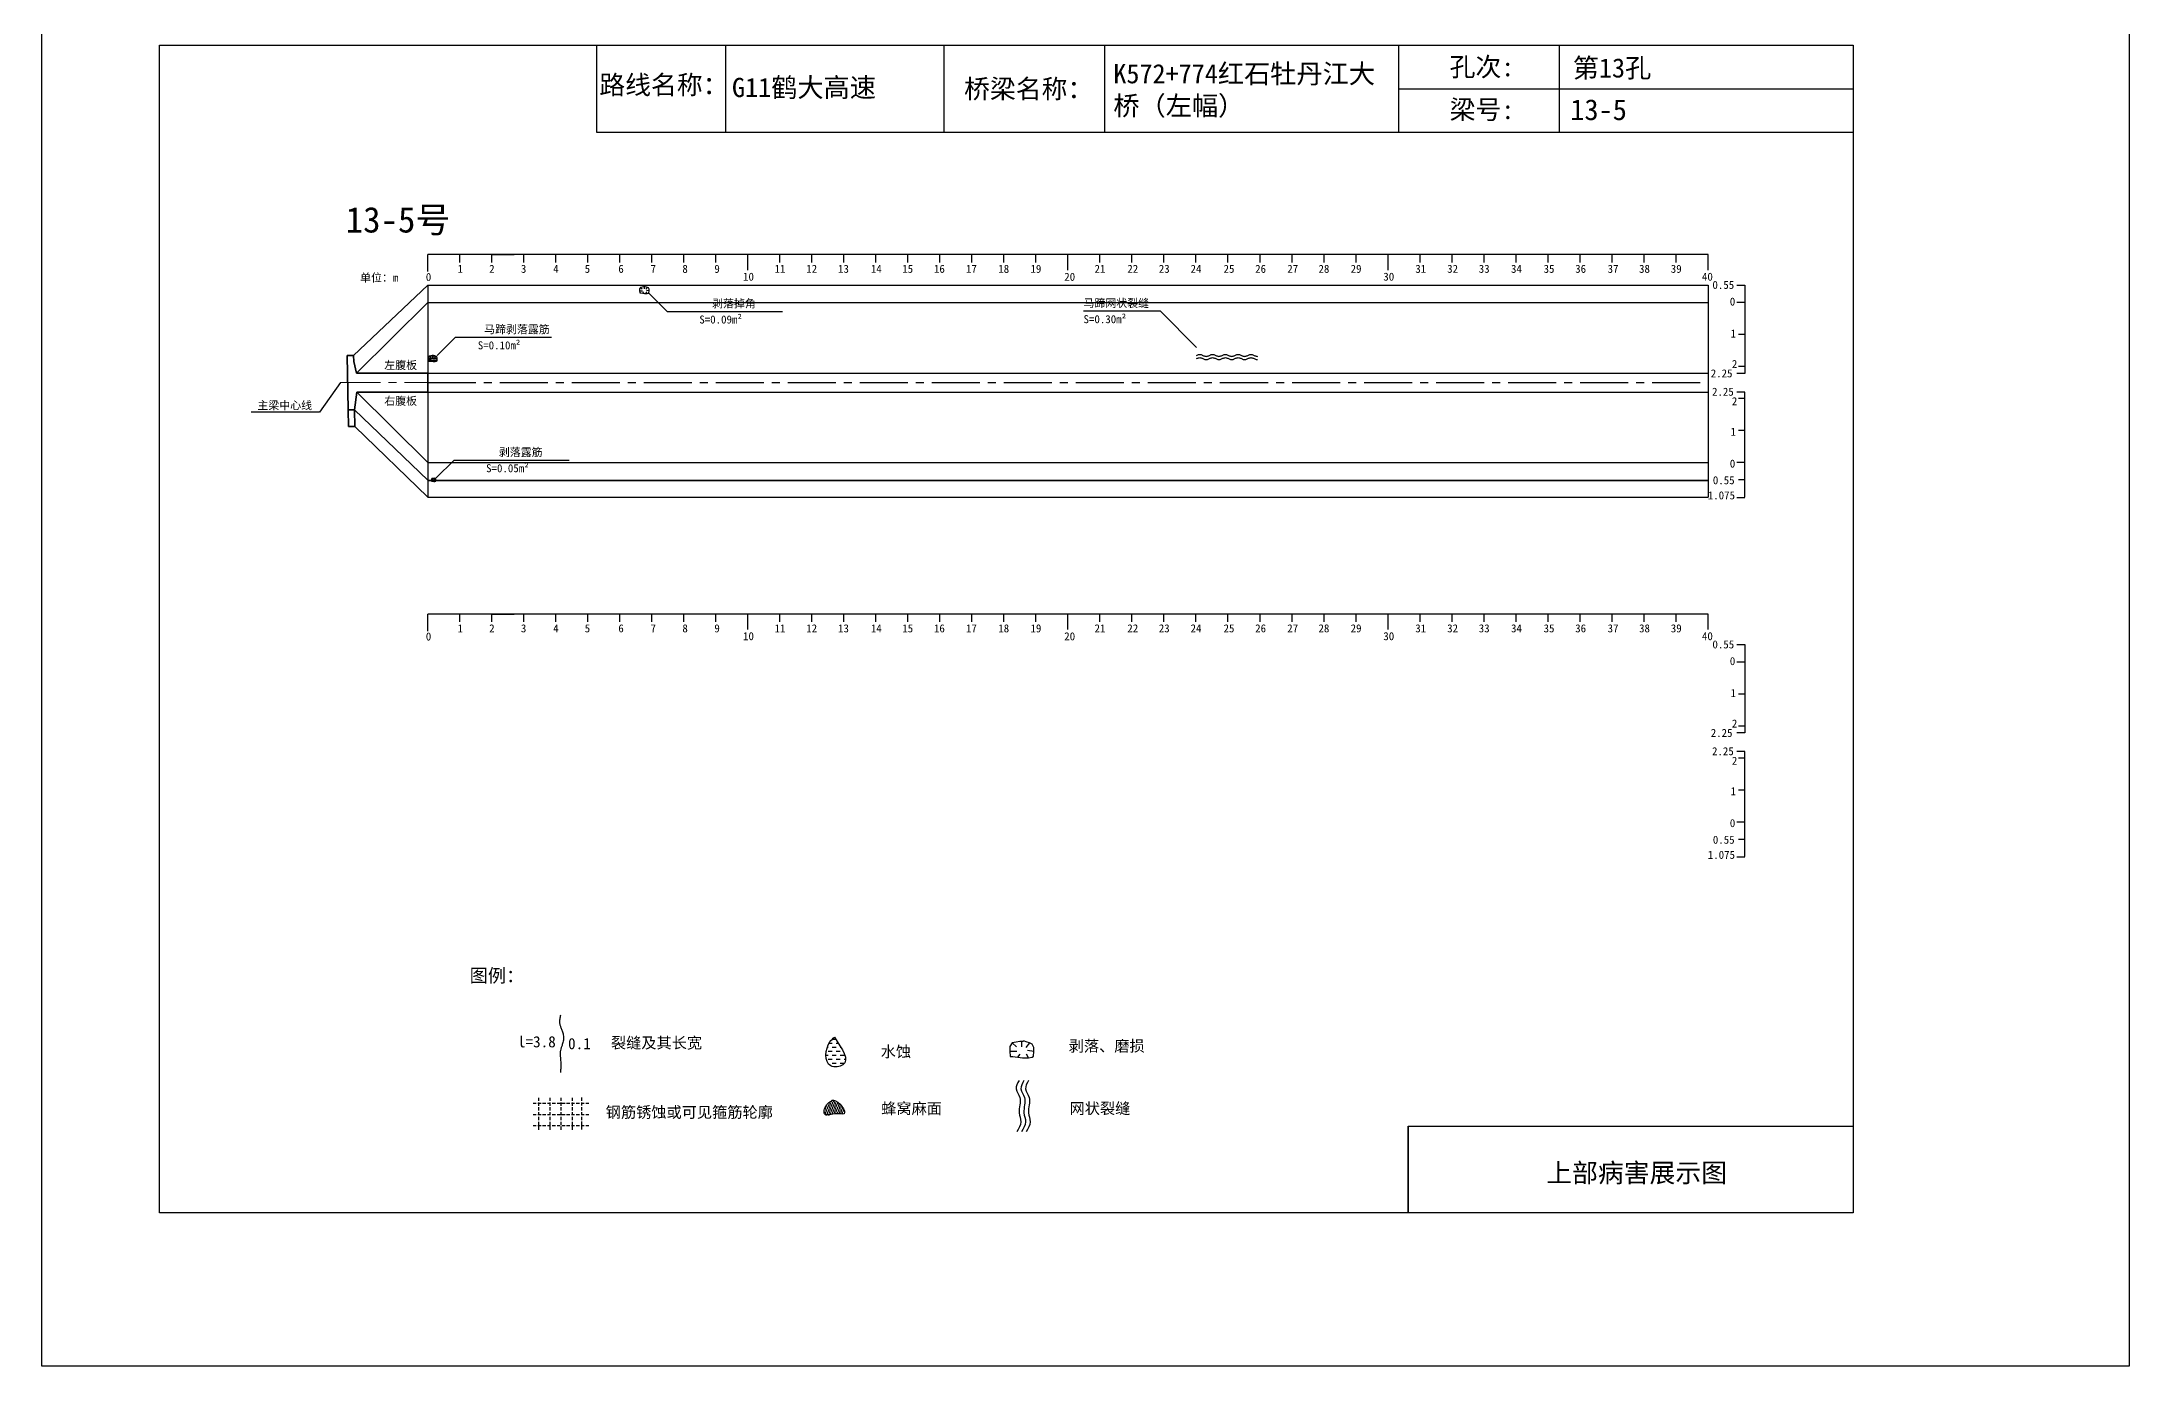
# Model space of a CAD drawing. Header units: millimetres. Extents: x -37 to 615, y -10473 to 23.
# Drawn here: x -37 to 615, y -10473 to -10059 of the extents above; entities that cross this region are included whole.
import ezdxf

# ---------------------------------------------------------------- set-up
doc = ezdxf.new("R2010")
doc.units = ezdxf.units.MM
for name, pattern in [('CENTER', [2, 1.25, -0.25, 0.25, -0.25]), ('CENTER2', [1.125, 0.75, -0.125, 0.125, -0.125]), ('DASHED', [0.75, 0.5, -0.25])]:
    doc.linetypes.add(name, pattern=pattern)
for name, color, linetype in [('加固措施', 7, 'Continuous'), ('图层1', 7, 'Continuous'), ('病害', 5, 'Continuous'), ('轮廓', 3, 'Continuous')]:
    doc.layers.add(name, color=color, linetype=linetype)
doc.layers.add('虚线', color=7, linetype='Continuous', lineweight=30)
doc.styles.get("Standard").update_dxf_attribs({"font": ''})
doc.styles.add('汉字', font='')
doc.styles.get('Standard').set_extended_font_data('SimSun')
doc.styles.get('汉字').set_extended_font_data('SimSun')
pattern_1 = [(0, (-2783.5002, -201.1734), (0.38480574, 0.76961148), [0, -0.76961148])]
pattern_2 = [(0, (-4794.9262, -487.88576), (0.38480574, 0.76961148), [0, -0.76961148])]
pattern_3 = [(0, (-2240.9707, -124.7498), (1.2467706, 1.2467706), [1.2467706, -1.2467706])]

# ---------------------------------------------------------------- blocks, each defined once
blk = doc.blocks.new('adfsd')
at = {"lineweight": -2, "ltscale": 0.5}
for p, q in [((1140.897, -3083.694), (1140.936, -3083.729)), ((1140.983, -3083.682), (1140.981, -3083.729)), ((1141.053, -3083.694), (1141.022, -3083.735)), ((1140.876, -3083.768), (1140.94, -3083.769)), ((1140.948, -3083.824), (1140.969, -3083.796)), ((1141.045, -3083.83), (1141.028, -3083.796)), ((1141.094, -3083.772), (1141.036, -3083.763))]:
    blk.add_line(p, q, dxfattribs=at)
blk.add_lwpolyline([(1141, -3083.682), (1140.967, -3083.682), (1140.934, -3083.69), (1140.897, -3083.694), (1140.876, -3083.727), (1140.876, -3083.768), (1140.88, -3083.818), (1140.905, -3083.818), (1140.991, -3083.83), (1141.045, -3083.83), (1141.078, -3083.822), (1141.09, -3083.814), (1141.094, -3083.772), (1141.094, -3083.735), (1141.078, -3083.707), (1141.053, -3083.694), (1141.033, -3083.69), (1141, -3083.678)], dxfattribs=at)
blk = doc.blocks.new('chi')
at = {"color": 0}
for p, q in [((1147.409, -3079.329), (1147.409, -3078.8)), ((1187.409, -3078.8), (1147.409, -3078.8)), ((1148.409, -3079.041), (1148.409, -3078.8)), ((1149.409, -3079.041), (1149.409, -3078.8)), ((1149.409, -3078.8), (1150.109, -3078.8)), ((1150.409, -3079.041), (1150.409, -3078.8)), ((1151.409, -3079.041), (1151.409, -3078.8)), ((1152.409, -3079.041), (1152.409, -3078.8)), ((1153.409, -3079.041), (1153.409, -3078.8)), ((1154.409, -3079.041), (1154.409, -3078.8)), ((1155.409, -3079.041), (1155.409, -3078.8)), ((1156.409, -3079.041), (1156.409, -3078.8)), ((1157.409, -3079.283), (1157.409, -3078.8)), ((1158.409, -3079.041), (1158.409, -3078.8)), ((1159.409, -3079.041), (1159.409, -3078.8)), ((1160.409, -3079.041), (1160.409, -3078.8)), ((1161.409, -3079.041), (1161.409, -3078.8)), ((1162.409, -3079.041), (1162.409, -3078.8)), ((1163.409, -3079.041), (1163.409, -3078.8)), ((1164.409, -3079.041), (1164.409, -3078.8)), ((1165.409, -3079.041), (1165.409, -3078.8)), ((1166.409, -3079.041), (1166.409, -3078.8)), ((1167.409, -3079.283), (1167.409, -3078.8)), ((1168.409, -3079.041), (1168.409, -3078.8)), ((1169.409, -3079.041), (1169.409, -3078.8)), ((1170.409, -3079.041), (1170.409, -3078.8)), ((1171.409, -3079.041), (1171.409, -3078.8)), ((1172.409, -3079.041), (1172.409, -3078.8)), ((1173.409, -3079.041), (1173.409, -3078.8)), ((1174.409, -3079.041), (1174.409, -3078.8)), ((1175.409, -3079.041), (1175.409, -3078.8)), ((1176.409, -3079.041), (1176.409, -3078.8)), ((1177.409, -3079.283), (1177.409, -3078.8)), ((1178.409, -3079.041), (1178.409, -3078.8)), ((1179.409, -3079.041), (1179.409, -3078.8)), ((1180.409, -3079.041), (1180.409, -3078.8)), ((1181.409, -3079.041), (1181.409, -3078.8)), ((1182.409, -3079.041), (1182.409, -3078.8)), ((1183.409, -3079.041), (1183.409, -3078.8)), ((1184.409, -3079.041), (1184.409, -3078.8)), ((1185.409, -3079.041), (1185.409, -3078.8)), ((1186.409, -3079.041), (1186.409, -3078.8)), ((1187.409, -3079.283), (1187.409, -3078.8))]:
    blk.add_line(p, q, dxfattribs=at)
for s, p in [('0', (1147.349, -3079.623)), ('1', (1148.339, -3079.368)), ('2', (1149.328, -3079.368)), ('3', (1150.319, -3079.368)), ('4', (1151.329, -3079.368)), ('5', (1152.313, -3079.368)), ('6', (1153.363, -3079.368)), ('7', (1154.37, -3079.368)), ('8', (1155.363, -3079.368)), ('9', (1156.363, -3079.368)), ('10', (1157.259, -3079.613)), ('11', (1158.242, -3079.368)), ('12', (1159.233, -3079.368)), ('13', (1160.227, -3079.368)), ('14', (1161.252, -3079.368)), ('15', (1162.233, -3079.368)), ('16', (1163.223, -3079.368)), ('17', (1164.224, -3079.368)), ('18', (1165.232, -3079.368)), ('19', (1166.238, -3079.368)), ('20', (1167.294, -3079.617)), ('21', (1168.24, -3079.368)), ('22', (1169.264, -3079.368)), ('23', (1170.247, -3079.368)), ('24', (1171.24, -3079.368)), ('25', (1172.271, -3079.368)), ('26', (1173.258, -3079.368)), ('27', (1174.261, -3079.368)), ('28', (1175.236, -3079.368)), ('29', (1176.24, -3079.368)), ('30', (1177.262, -3079.613)), ('31', (1178.261, -3079.368)), ('32', (1179.256, -3079.368)), ('33', (1180.243, -3079.368)), ('34', (1181.251, -3079.368)), ('35', (1182.269, -3079.368)), ('36', (1183.256, -3079.368)), ('37', (1184.269, -3079.368)), ('38', (1185.251, -3079.368)), ('39', (1186.242, -3079.368)), ('40', (1187.216, -3079.613))]:
    blk.add_text(s, height=0.25).set_placement(p)
blk = doc.blocks.new('kopp')
at = {"color": 0}
for p, q in [((1188.308, -3078.25), (1188.558, -3078.25)), ((1188.558, -3078.25), (1188.558, -3078.8)), ((1188.558, -3078.8), (1188.308, -3078.8)), ((1188.558, -3078.8), (1188.558, -3079.8)), ((1188.558, -3079.8), (1188.358, -3079.8)), ((1188.558, -3079.8), (1188.558, -3079.8)), ((1188.558, -3079.8), (1188.558, -3080.8)), ((1188.558, -3081.009), (1188.308, -3081.009)), ((1188.558, -3080.8), (1188.358, -3080.8)), ((1188.558, -3080.8), (1188.558, -3081.009)), ((1188.558, -3081.592), (1188.308, -3081.592)), ((1188.558, -3081.8), (1188.358, -3081.8)), ((1188.558, -3081.8), (1188.558, -3081.592)), ((1188.558, -3082.8), (1188.558, -3081.8)), ((1188.558, -3082.8), (1188.358, -3082.8)), ((1188.558, -3083.8), (1188.558, -3082.8)), ((1188.558, -3082.8), (1188.558, -3082.8)), ((1188.558, -3083.8), (1188.308, -3083.8)), ((1188.558, -3084.875), (1188.558, -3083.8)), ((1188.558, -3084.338), (1188.358, -3084.338)), ((1188.308, -3084.888), (1188.558, -3084.888))]:
    blk.add_line(p, q, dxfattribs=at)
for s, p in [('0.55', (1187.543, -3078.37)), ('0', (1188.086, -3078.891)), ('1', (1188.109, -3079.89)), ('2', (1188.15, -3080.842)), ('2.25', (1187.49, -3081.135)), ('2.25', (1187.53, -3081.708)), ('2', (1188.15, -3082.006)), ('1', (1188.109, -3082.959)), ('0', (1188.086, -3083.954)), ('0.55', (1187.556, -3084.474)), ('1.075', (1187.398, -3084.946))]:
    blk.add_text(s, height=0.25).set_placement(p)

msp = doc.modelspace()

# ---------------------------------------------------------------- hatches: boundary and pattern name
at = {"layer": '加固措施', "lineweight": -2}
h = msp.add_hatch(dxfattribs=at)
h.set_pattern_fill('DASH', color=256, scale=0.626645)
h.set_pattern_definition(pattern_3)
edge = h.paths.add_edge_path()
edge.add_spline(control_points=[(210.85, -10370.12), (210.36, -10370.55), (208.03, -10372.61), (207.41, -10380.1), (216.74, -10378.77), (213.29, -10373.7), (210.85, -10370.12)], knot_values=[0, 0, 0, 0, 3.237042, 15.187225, 21.182779, 35.601669, 35.601669, 35.601669, 35.601669], degree=3, periodic=0)
h = msp.add_hatch(dxfattribs=at)
h.set_pattern_fill('DASH', color=256, scale=0.626645)
h.set_pattern_definition(pattern_3)
edge = h.paths.add_edge_path()
edge.add_spline(control_points=[(210.85, -10370.12), (210.36, -10370.55), (208.03, -10372.61), (207.41, -10380.1), (216.74, -10378.77), (213.29, -10373.7), (210.85, -10370.12)], knot_values=[0, 0, 0, 0, 3.237042, 15.187225, 21.182779, 35.601669, 35.601669, 35.601669, 35.601669], degree=3, periodic=0)
h = msp.add_hatch(dxfattribs=at)
h.set_pattern_fill('DOTS', scale=0.696272)
h.set_pattern_definition(pattern_1)
edge = h.paths.add_edge_path()
edge.add_spline(control_points=[(210.19, -10389.78), (209.15, -10390.49), (207.68, -10391.51), (207.52, -10395.25), (211, -10393.53), (215.72, -10394.88), (212.21, -10389.7), (210.31, -10389.78), (210.19, -10389.78)], knot_values=[0, 0, 0, 0, 5.205471, 7.397577, 12.944796, 16.169923, 23.88441, 24.400432, 24.400432, 24.400432, 24.400432], degree=3, periodic=0)
h = msp.add_hatch(dxfattribs=at)
h.set_pattern_fill('DOTS', scale=0.696272)
h.set_pattern_definition(pattern_1)
edge = h.paths.add_edge_path()
edge.add_spline(control_points=[(210.19, -10389.78), (209.15, -10390.49), (207.68, -10391.51), (207.52, -10395.25), (211, -10393.53), (215.72, -10394.88), (212.21, -10389.7), (210.31, -10389.78), (210.19, -10389.78)], knot_values=[0, 0, 0, 0, 5.205471, 7.397577, 12.944796, 16.169923, 23.88441, 24.400432, 24.400432, 24.400432, 24.400432], degree=3, periodic=0)
at = {"layer": '病害', "lineweight": -2}
h = msp.add_hatch(dxfattribs=at)
h.set_pattern_fill('DOTS', color=4, scale=0.696272, style=0)
h.set_pattern_definition(pattern_2)
edge = h.paths.add_edge_path()
edge.add_spline(control_points=[(210.19, -10389.78), (209.15, -10390.49), (207.68, -10391.51), (207.52, -10395.25), (211, -10393.53), (215.72, -10394.88), (212.21, -10389.7), (210.31, -10389.78), (210.19, -10389.78)], knot_values=[0, 0, 0, 0, 1.041094, 1.479515, 2.588959, 3.233985, 4.776882, 4.880086, 4.880086, 4.880086, 4.880086], degree=3, periodic=0)
h = msp.add_hatch(dxfattribs=at)
h.set_pattern_fill('DOTS', color=4, scale=0.696272, style=0)
h.set_pattern_definition(pattern_2)
edge = h.paths.add_edge_path()
edge.add_spline(control_points=[(210.19, -10389.78), (209.15, -10390.49), (207.68, -10391.51), (207.52, -10395.25), (211, -10393.53), (215.72, -10394.88), (212.21, -10389.7), (210.31, -10389.78), (210.19, -10389.78)], knot_values=[0, 0, 0, 0, 1.041094, 1.479515, 2.588959, 3.233985, 4.776882, 4.880086, 4.880086, 4.880086, 4.880086], degree=3, periodic=0)

# ---------------------------------------------------------------- linework, layer by layer
at = {"color": 0, "linetype": 'ByBlock'}
for p, q in [((0, -10060.15), (529.17, -10060.15)), ((0, -10425), (0, -10060.15)), ((136.5, -10060.15), (136.5, -10087.28)), ((245.1, -10060.15), (245.1, -10087.28)), ((387.13, -10060.15), (387.13, -10087.28)), ((437.29, -10060.21), (437.29, -10087.34)), ((529.17, -10060.15), (529.17, -10425)), ((136.5, -10087.28), (529.17, -10087.28)), ((390.12, -10425), (390.12, -10397.88)), ((390.12, -10397.88), (529.17, -10397.88)), ((529.17, -10425), (0, -10425))]:
    msp.add_line(p, q, dxfattribs=at)
at = {"color": 0}
for p, q in [((60.65, -10157.07), (83.82, -10135.07)), ((61.57, -10162.57), (83.82, -10140.57)), ((83.82, -10135.07), (83.82, -10201.32)), ((83.82, -10135.07), (483.82, -10135.07)), ((483.82, -10135.07), (483.82, -10201.32)), ((56.57, -10165.57), (49.96, -10174.83)), ((83.82, -10162.57), (483.82, -10162.57)), ((483.82, -10162.57), (483.82, -10165.57)), ((61.64, -10168.57), (83.82, -10190.57)), ((83.82, -10168.57), (483.82, -10168.57)), ((49.96, -10174.83), (28.63, -10174.83)), ((60.99, -10174.07), (83.82, -10196.07)), ((61.09, -10179.32), (83.82, -10201.32)), ((83.82, -10190.57), (483.82, -10190.57)), ((83.82, -10196.07), (483.82, -10196.07)), ((83.82, -10196.19), (483.82, -10196.19)), ((83.82, -10201.32), (483.82, -10201.32))]:
    msp.add_line(p, q, dxfattribs=at)
msp.add_line((83.82, -10140.57), (483.82, -10140.57))
at = {"color": 7}
for p, q in [((150, -10136.83), (150.88, -10136.85)), ((150.28, -10135.81), (150.83, -10136.29)), ((150.99, -10137.6), (151.28, -10137.21)), ((151.47, -10135.64), (151.44, -10136.29)), ((152.43, -10135.81), (152, -10136.37)), ((152.32, -10137.68), (152.09, -10137.21)), ((153, -10136.89), (152.2, -10136.76)), ((84, -10158.21), (84.82, -10158.22)), ((84.26, -10157.26), (84.77, -10157.7)), ((84.92, -10158.92), (85.19, -10158.56)), ((85.37, -10157.11), (85.34, -10157.7)), ((86.26, -10157.26), (85.86, -10157.78)), ((86.16, -10159), (85.94, -10158.56)), ((86.79, -10158.26), (86.04, -10158.15)), ((85, -10196.04), (85.41, -10196.05)), ((85.13, -10195.57), (85.38, -10195.79)), ((85.46, -10196.4), (85.59, -10196.22)), ((85.68, -10195.49), (85.67, -10195.79)), ((86.13, -10195.57), (85.93, -10195.83)), ((86.08, -10196.44), (85.97, -10196.22)), ((86.39, -10196.07), (86.02, -10196.01))]:
    msp.add_line(p, q, dxfattribs=at)
at = {"color": 1, "linetype": 'DASHED'}
for p, q in [((84, -10157.54), (86.79, -10157.54)), ((84, -10158.03), (86.79, -10158.03)), ((84, -10158.51), (86.79, -10158.51)), ((84.7, -10159), (84.7, -10157.05)), ((85.39, -10159), (85.39, -10157.05)), ((86.09, -10159), (86.09, -10157.05)), ((85, -10195.71), (86.39, -10195.71)), ((85, -10195.95), (86.39, -10195.95)), ((85, -10196.19), (86.39, -10196.19)), ((85.35, -10196.44), (85.35, -10195.46)), ((85.7, -10196.44), (85.7, -10195.46)), ((86.05, -10196.44), (86.05, -10195.46))]:
    msp.add_line(p, q, dxfattribs=at)
at = {"color": 1, "linetype": 'CENTER2', "ltscale": 20}
msp.add_line((83.82, -10165.57), (483.82, -10165.57), dxfattribs=at)
at = {"color": 1, "linetype": 'DASHED', "ltscale": 2}
for p, q in [((116.71, -10390.75), (134.11, -10390.75)), ((116.71, -10390.75), (134.11, -10390.75)), ((116.71, -10394.23), (134.11, -10394.23)), ((116.71, -10394.23), (134.11, -10394.23)), ((118.45, -10389.01), (118.45, -10399.45)), ((118.45, -10389.01), (118.45, -10399.45)), ((121.93, -10389.01), (121.93, -10399.45)), ((121.93, -10389.01), (121.93, -10399.45)), ((125.41, -10389.01), (125.41, -10399.45)), ((125.41, -10389.01), (125.41, -10399.45)), ((128.89, -10389.01), (128.89, -10399.45)), ((128.89, -10389.01), (128.89, -10399.45)), ((131.87, -10388.98), (131.87, -10399.43)), ((131.87, -10388.98), (131.87, -10399.43)), ((116.71, -10397.71), (134.11, -10397.71)), ((116.71, -10397.71), (134.11, -10397.71))]:
    msp.add_line(p, q, dxfattribs=at)
at = {"color": 3, "linetype": 'ByBlock'}
msp.add_lwpolyline([(-36.77, -10011.81), (615.38, -10011.81), (615.38, -10472.93), (-36.77, -10472.93)], close=True, dxfattribs=at)
at = {"color": 7}
for points in [[(151.7, -10135.64), (151.25, -10135.64), (150.79, -10135.76), (150.28, -10135.81), (150, -10136.27), (150, -10136.83), (150.06, -10137.51), (150.4, -10137.51), (151.58, -10137.68), (152.32, -10137.68), (152.77, -10137.57), (152.94, -10137.45), (153, -10136.89), (153, -10136.38), (152.77, -10135.98), (152.43, -10135.81), (152.15, -10135.76), (151.7, -10135.59)], [(153, -10137.68), (158.66, -10143.34), (194.66, -10143.34)], [(324, -10154.55), (312.69, -10143.24), (288.69, -10143.24)], [(86.79, -10157.05), (92.45, -10151.4), (122.45, -10151.4)], [(85.58, -10157.11), (85.16, -10157.11), (84.74, -10157.21), (84.26, -10157.26), (84, -10157.69), (84, -10158.21), (84.05, -10158.84), (84.37, -10158.84), (85.47, -10159), (86.16, -10159), (86.58, -10158.89), (86.74, -10158.79), (86.79, -10158.26), (86.79, -10157.79), (86.58, -10157.42), (86.26, -10157.26), (86, -10157.21), (85.58, -10157.05)], [(324, -10157.05), (324.2, -10156.96), (324.4, -10156.88), (324.6, -10156.81), (324.8, -10156.77), (325, -10156.75), (325.2, -10156.77), (325.4, -10156.81), (325.6, -10156.88), (325.8, -10156.96), (326, -10157.05), (326.2, -10157.15), (326.4, -10157.23), (326.6, -10157.3), (326.8, -10157.34), (327, -10157.35), (327.2, -10157.34), (327.4, -10157.3), (327.6, -10157.23), (327.8, -10157.15), (328, -10157.05), (328.2, -10156.96), (328.4, -10156.88), (328.6, -10156.81), (328.8, -10156.77), (329, -10156.75), (329.2, -10156.77), (329.4, -10156.81), (329.6, -10156.88), (329.8, -10156.96), (330, -10157.05), (330.2, -10157.15), (330.4, -10157.23), (330.6, -10157.3), (330.8, -10157.34), (331, -10157.35), (331.2, -10157.34), (331.4, -10157.3), (331.6, -10157.23), (331.8, -10157.15), (332, -10157.05), (332.2, -10156.96), (332.4, -10156.88), (332.6, -10156.81), (332.8, -10156.77), (333, -10156.75), (333.2, -10156.77), (333.4, -10156.81), (333.6, -10156.88), (333.8, -10156.96), (334, -10157.05), (334.2, -10157.15), (334.4, -10157.23), (334.6, -10157.3), (334.8, -10157.34), (335, -10157.35), (335.2, -10157.34), (335.4, -10157.3), (335.6, -10157.23), (335.8, -10157.15), (336, -10157.05), (336.2, -10156.96), (336.4, -10156.88), (336.6, -10156.81), (336.8, -10156.77), (337, -10156.75), (337.2, -10156.77), (337.4, -10156.81), (337.6, -10156.88), (337.8, -10156.96), (338, -10157.05), (338.2, -10157.15), (338.4, -10157.23), (338.6, -10157.3), (338.8, -10157.34), (339, -10157.35), (339.2, -10157.34), (339.4, -10157.3), (339.6, -10157.23), (339.8, -10157.15), (340, -10157.05), (340.2, -10156.96), (340.4, -10156.88), (340.6, -10156.81), (340.8, -10156.77), (341, -10156.75), (341.2, -10156.77), (341.4, -10156.81), (341.6, -10156.88), (341.8, -10156.96), (342, -10157.05), (342.2, -10157.15), (342.4, -10157.23), (342.6, -10157.3), (342.8, -10157.34), (343, -10157.35)], [(324, -10158.05), (324.2, -10157.96), (324.4, -10157.88), (324.6, -10157.81), (324.8, -10157.77), (325, -10157.75), (325.2, -10157.77), (325.4, -10157.81), (325.6, -10157.88), (325.8, -10157.96), (326, -10158.05), (326.2, -10158.15), (326.4, -10158.23), (326.6, -10158.3), (326.8, -10158.34), (327, -10158.35), (327.2, -10158.34), (327.4, -10158.3), (327.6, -10158.23), (327.8, -10158.15), (328, -10158.05), (328.2, -10157.96), (328.4, -10157.88), (328.6, -10157.81), (328.8, -10157.77), (329, -10157.75), (329.2, -10157.77), (329.4, -10157.81), (329.6, -10157.88), (329.8, -10157.96), (330, -10158.05), (330.2, -10158.15), (330.4, -10158.23), (330.6, -10158.3), (330.8, -10158.34), (331, -10158.35), (331.2, -10158.34), (331.4, -10158.3), (331.6, -10158.23), (331.8, -10158.15), (332, -10158.05), (332.2, -10157.96), (332.4, -10157.88), (332.6, -10157.81), (332.8, -10157.77), (333, -10157.75), (333.2, -10157.77), (333.4, -10157.81), (333.6, -10157.88), (333.8, -10157.96), (334, -10158.05), (334.2, -10158.15), (334.4, -10158.23), (334.6, -10158.3), (334.8, -10158.34), (335, -10158.35), (335.2, -10158.34), (335.4, -10158.3), (335.6, -10158.23), (335.8, -10158.15), (336, -10158.05), (336.2, -10157.96), (336.4, -10157.88), (336.6, -10157.81), (336.8, -10157.77), (337, -10157.75), (337.2, -10157.77), (337.4, -10157.81), (337.6, -10157.88), (337.8, -10157.96), (338, -10158.05), (338.2, -10158.15), (338.4, -10158.23), (338.6, -10158.3), (338.8, -10158.34), (339, -10158.35), (339.2, -10158.34), (339.4, -10158.3), (339.6, -10158.23), (339.8, -10158.15), (340, -10158.05), (340.2, -10157.96), (340.4, -10157.88), (340.6, -10157.81), (340.8, -10157.77), (341, -10157.75), (341.2, -10157.77), (341.4, -10157.81), (341.6, -10157.88), (341.8, -10157.96), (342, -10158.05), (342.2, -10158.15), (342.4, -10158.23), (342.6, -10158.3), (342.8, -10158.34), (343, -10158.35)], [(86.39, -10195.46), (92.05, -10189.81), (128.05, -10189.81)], [(85.79, -10195.49), (85.58, -10195.49), (85.37, -10195.54), (85.13, -10195.57), (85, -10195.78), (85, -10196.04), (85.03, -10196.36), (85.18, -10196.36), (85.74, -10196.44), (86.08, -10196.44), (86.29, -10196.39), (86.37, -10196.33), (86.39, -10196.07), (86.39, -10195.83), (86.29, -10195.65), (86.13, -10195.57), (86, -10195.54), (85.79, -10195.46)]]:
    msp.add_lwpolyline(points, dxfattribs=at)
for points in [[(268.59, -10383.64), (268.08, -10384.53), (267.03, -10386.33), (269.71, -10389.45), (267.97, -10393.1), (269.63, -10396.74), (268.46, -10398.65), (267.82, -10399.69)], [(268.59, -10383.64), (268.08, -10384.53), (267.03, -10386.33), (269.71, -10389.45), (267.97, -10393.1), (269.63, -10396.74), (268.46, -10398.65), (267.82, -10399.69)], [(270.07, -10383.64), (269.55, -10384.53), (268.51, -10386.33), (271.18, -10389.45), (269.44, -10393.1), (271.1, -10396.74), (269.94, -10398.65), (269.3, -10399.69)], [(270.07, -10383.64), (269.55, -10384.53), (268.51, -10386.33), (271.18, -10389.45), (269.44, -10393.1), (271.1, -10396.74), (269.94, -10398.65), (269.3, -10399.69)], [(271.52, -10383.64), (271, -10384.53), (269.96, -10386.33), (272.63, -10389.45), (270.89, -10393.1), (272.55, -10396.74), (271.39, -10398.65), (270.75, -10399.69)], [(271.52, -10383.64), (271, -10384.53), (269.96, -10386.33), (272.63, -10389.45), (270.89, -10393.1), (272.55, -10396.74), (271.39, -10398.65), (270.75, -10399.69)]]:
    msp.add_open_spline(points, degree=3, knots=[0, 0, 0, 0, 2.808133, 5.677796, 10.461234, 13.324406, 16.732801, 16.732801, 16.732801, 16.732801])
at = {"lineweight": -2}
msp.add_open_spline([(210.19, -10389.78), (209.15, -10390.49), (207.68, -10391.51), (207.52, -10395.25), (211, -10393.53), (215.72, -10394.88), (212.21, -10389.7), (210.31, -10389.78), (210.19, -10389.78)], degree=3, knots=[0, 0, 0, 0, 3.624423, 5.150725, 9.013098, 11.258664, 16.630045, 16.989336, 16.989336, 16.989336, 16.989336], dxfattribs=at)
msp.add_open_spline([(210.19, -10389.78), (209.15, -10390.49), (207.68, -10391.51), (207.52, -10395.25), (211, -10393.53), (215.72, -10394.88), (212.21, -10389.7), (210.31, -10389.78), (210.19, -10389.78)], degree=3, knots=[0, 0, 0, 0, 3.624423, 5.150725, 9.013098, 11.258664, 16.630045, 16.989336, 16.989336, 16.989336, 16.989336], dxfattribs=at)
at = {"layer": '加固措施', "lineweight": -2}
msp.add_open_spline([(210.85, -10370.12), (210.36, -10370.55), (208.03, -10372.61), (207.41, -10380.1), (216.74, -10378.77), (213.29, -10373.7), (210.85, -10370.12)], degree=3, knots=[0, 0, 0, 0, 2.028466, 9.51698, 13.274057, 22.309569, 22.309569, 22.309569, 22.309569], dxfattribs=at)
msp.add_open_spline([(210.85, -10370.12), (210.36, -10370.55), (208.03, -10372.61), (207.41, -10380.1), (216.74, -10378.77), (213.29, -10373.7), (210.85, -10370.12)], degree=3, knots=[0, 0, 0, 0, 2.028466, 9.51698, 13.274057, 22.309569, 22.309569, 22.309569, 22.309569], dxfattribs=at)
at = {"layer": '图层1', "lineweight": -2}
msp.add_open_spline([(125.25, -10363.18), (125.22, -10363.39), (125.18, -10363.61), (125.07, -10364.25), (125.02, -10364.65), (124.99, -10365.22), (125, -10365.4), (125.02, -10365.69), (125.03, -10365.79), (125.06, -10366), (125.09, -10366.11), (125.19, -10366.49), (125.29, -10366.79), (125.54, -10367.43), (125.69, -10367.78), (125.96, -10368.54), (126.09, -10368.96), (126.21, -10369.66), (126.24, -10369.94), (126.25, -10370.49), (126.23, -10370.75), (126.16, -10371.26), (126.11, -10371.5), (126, -10371.97), (125.93, -10372.19), (125.76, -10372.75), (125.64, -10373.07), (125.45, -10373.67), (125.36, -10373.96), (125.27, -10374.34), (125.24, -10374.46), (125.21, -10374.68), (125.2, -10374.77), (125.18, -10374.97), (125.17, -10375.08), (125.17, -10375.46), (125.18, -10375.75), (125.23, -10376.38), (125.27, -10376.71), (125.33, -10377.3), (125.35, -10377.54), (125.38, -10378), (125.39, -10378.22), (125.4, -10378.64), (125.4, -10378.84), (125.39, -10379.46), (125.37, -10379.86), (125.32, -10380.55), (125.3, -10380.85), (125.27, -10381.15)], degree=3, knots=[0, 0, 0, 0, 0.93103, 0.93103, 2.904338, 2.904338, 3.933552, 3.933552, 4.598026, 4.598026, 5.2625, 5.2625, 6.799065, 6.799065, 8.335629, 8.335629, 9.872194, 9.872194, 10.744529, 10.744529, 11.616864, 11.616864, 12.4892, 12.4892, 13.361535, 13.361535, 14.755665, 14.755665, 16.149795, 16.149795, 16.835641, 16.835641, 17.410365, 17.410365, 17.98509, 17.98509, 19.45733, 19.45733, 20.929571, 20.929571, 21.910052, 21.910052, 22.722819, 22.722819, 23.535585, 23.535585, 25.161117, 25.161117, 26.428502, 26.428502, 26.428502, 26.428502], dxfattribs=at)
msp.add_open_spline([(125.25, -10363.18), (125.22, -10363.39), (125.18, -10363.61), (125.07, -10364.25), (125.02, -10364.65), (124.99, -10365.22), (125, -10365.4), (125.02, -10365.69), (125.03, -10365.79), (125.06, -10366), (125.09, -10366.11), (125.19, -10366.49), (125.29, -10366.79), (125.54, -10367.43), (125.69, -10367.78), (125.96, -10368.54), (126.09, -10368.96), (126.21, -10369.66), (126.24, -10369.94), (126.25, -10370.49), (126.23, -10370.75), (126.16, -10371.26), (126.11, -10371.5), (126, -10371.97), (125.93, -10372.19), (125.76, -10372.75), (125.64, -10373.07), (125.45, -10373.67), (125.36, -10373.96), (125.27, -10374.34), (125.24, -10374.46), (125.21, -10374.68), (125.2, -10374.77), (125.18, -10374.97), (125.17, -10375.08), (125.17, -10375.46), (125.18, -10375.75), (125.23, -10376.38), (125.27, -10376.71), (125.33, -10377.3), (125.35, -10377.54), (125.38, -10378), (125.39, -10378.22), (125.4, -10378.64), (125.4, -10378.84), (125.39, -10379.46), (125.37, -10379.86), (125.32, -10380.55), (125.3, -10380.85), (125.27, -10381.15)], degree=3, knots=[0, 0, 0, 0, 0.93103, 0.93103, 2.904338, 2.904338, 3.933552, 3.933552, 4.598026, 4.598026, 5.2625, 5.2625, 6.799065, 6.799065, 8.335629, 8.335629, 9.872194, 9.872194, 10.744529, 10.744529, 11.616864, 11.616864, 12.4892, 12.4892, 13.361535, 13.361535, 14.755665, 14.755665, 16.149795, 16.149795, 16.835641, 16.835641, 17.410365, 17.410365, 17.98509, 17.98509, 19.45733, 19.45733, 20.929571, 20.929571, 21.910052, 21.910052, 22.722819, 22.722819, 23.535585, 23.535585, 25.161117, 25.161117, 26.428502, 26.428502, 26.428502, 26.428502], dxfattribs=at)
at = {"layer": '病害', "color": 5}
for p, q in [((136.5, -10060.15), (136.5, -10087.28)), ((245.1, -10060.15), (245.1, -10087.28)), ((387.13, -10060.15), (387.13, -10087.28)), ((529.17, -10060.15), (529.17, -10087.28)), ((136.5, -10087.28), (386.58, -10087.28)), ((386.58, -10087.28), (529.17, -10087.28)), ((390.12, -10397.88), (529.17, -10397.88)), ((390.12, -10397.88), (390.12, -10425)), ((529.17, -10397.88), (529.17, -10425))]:
    msp.add_line(p, q, dxfattribs=at)
at = {"layer": '病害', "color": 0}
for p, q in [((176.83, -10060.15), (176.83, -10087.28)), ((295.25, -10060.15), (295.25, -10087.28)), ((387.14, -10073.77), (529.17, -10073.77))]:
    msp.add_line(p, q, dxfattribs=at)
at = {"layer": '虚线', "linetype": 'CENTER', "lineweight": 18, "ltscale": 10}
msp.add_line((56.57, -10165.57), (83.82, -10165.57), dxfattribs=at)
at = {"layer": '轮廓', "color": 5, "lineweight": 35}
for p, q in [((58.99, -10174.07), (58.65, -10157.07)), ((58.65, -10157.07), (60.65, -10157.07)), ((60.69, -10158.95), (60.65, -10157.07)), ((61.57, -10162.57), (60.69, -10158.95)), ((83.82, -10162.57), (61.57, -10162.57)), ((83.82, -10168.57), (83.82, -10162.57)), ((60.99, -10174.07), (61.63, -10168.57)), ((83.82, -10168.57), (61.63, -10168.57)), ((58.99, -10174.07), (60.99, -10174.07)), ((59.09, -10179.32), (58.99, -10174.07)), ((59.09, -10179.32), (61.09, -10179.32)), ((61.09, -10179.32), (60.99, -10174.07))]:
    msp.add_line(p, q, dxfattribs=at)

# ---------------------------------------------------------------- block references
for name, p, xscale, yscale, zscale in [('chi', (-11390.27, 20662.43), 9.999999999994273, 9.999999999994273, 9.999999999994273), ('kopp', (-11390.27, 20647.43), 9.999999999994273, 9.999999999994273, 9.999999999994273), ('chi', (-11390.27, 20550.09), 9.999999999994273, 9.999999999994273, 9.999999999994273), ('kopp', (-11390.27, 20535.09), 9.999999999994273, 9.999999999994273, 9.999999999994273), ('adfsd', (-39452.38, 96982.64), 34.81359766870787, 34.81359766870787, 34.81359766870787), ('adfsd', (-39452.38, 96982.64), 34.81359766870787, 34.81359766870787, 34.81359766870787)]:
    msp.add_blockref(name, p, dxfattribs=dict(xscale=xscale, yscale=yscale, zscale=zscale))

# ---------------------------------------------------------------- texts
for s, p in [('单位：m', (62.7, -10134.01)), ('左腹板', (70.24, -10161.36)), ('主梁中心线', (30.63, -10173.92)), ('右腹板', (70.24, -10172.53))]:
    msp.add_text(s, height=2.5).set_placement(p)
at = {"color": 7}
for s, p in [('剥落掉角', (172.66, -10142.09)), ('马蹄网状裂缝', (288.69, -10141.99)), ('马蹄剥落露筋', (101.45, -10150.15)), ('S=0.09m²', (168.66, -10147.09)), ('S=0.30m²', (288.69, -10146.99)), ('S=0.10m²', (99.45, -10155.15)), ('剥落露筋', (106.05, -10188.56)), ('S=0.05m²', (102.05, -10193.56))]:
    msp.add_text(s, height=2.5, dxfattribs=at).set_placement(p)
at = {"linetype": 'ByBlock', "attachment_point": 1, "style": '汉字'}
for s, insert, char_height, width in [('K572+774红石牡丹江大桥（左幅）', (298, -10066.03), 6, 87.5474), ('{\\C0;第13孔}', (441.52, -10064.22), 6, 77.4135), ('{\\C0;G11鹤大高速}', (178.87, -10070.32), 6, 62.8604), ('{\\C0;13-5}', (440.75, -10077.02), 6.5, 84.1186), ('{\\C0;13-5号}', (58.2, -10110.66), 8, 49.3496)]:
    msp.add_mtext(s, dxfattribs=dict(at, insert=insert, char_height=char_height, width=width))
at = {"layer": '图层1', "style": '汉字'}
for s, p in [('路线名称：', (137.42, -10075.46)), ('孔次:', (403.05, -10069.84)), ('桥梁名称：', (251.38, -10076.71)), ('梁号:', (403.08, -10083.2)), ('上部病害展示图', (433.23, -10415.44))]:
    msp.add_text(s, height=5.918, dxfattribs=at).set_placement(p)
at = {"layer": '图层1', "lineweight": -2, "attachment_point": 1}
for s, insert, char_height in [('图例：', (96.91, -10348.77), 4.178), ('图例：', (96.91, -10348.77), 4.178), ('l=3.8', (111.98, -10369.79), 3.481), ('l=3.8', (111.98, -10369.79), 3.481), ('0.1', (127.65, -10370.37), 3.481), ('0.1', (127.65, -10370.37), 3.481), ('裂缝及其长宽', (141.05, -10370.12), 3.481), ('裂缝及其长宽', (141.05, -10370.12), 3.481), ('水蚀', (225.33, -10372.86), 3.481), ('水蚀', (225.33, -10372.86), 3.481), ('剥落、磨损', (284.06, -10371.11), 3.481), ('剥落、磨损', (284.06, -10371.11), 3.481), ('钢筋锈蚀或可见箍筋轮廓', (139.42, -10391.79), 3.4814), ('钢筋锈蚀或可见箍筋轮廓', (139.42, -10391.79), 3.4814), ('蜂窝麻面', (225.48, -10390.62), 3.481), ('蜂窝麻面', (225.48, -10390.62), 3.481), ('网状裂缝', (284.32, -10390.61), 3.481), ('网状裂缝', (284.32, -10390.61), 3.481)]:
    msp.add_mtext(s, dxfattribs=dict(at, insert=insert, char_height=char_height))

doc.saveas('drawing.dxf')
